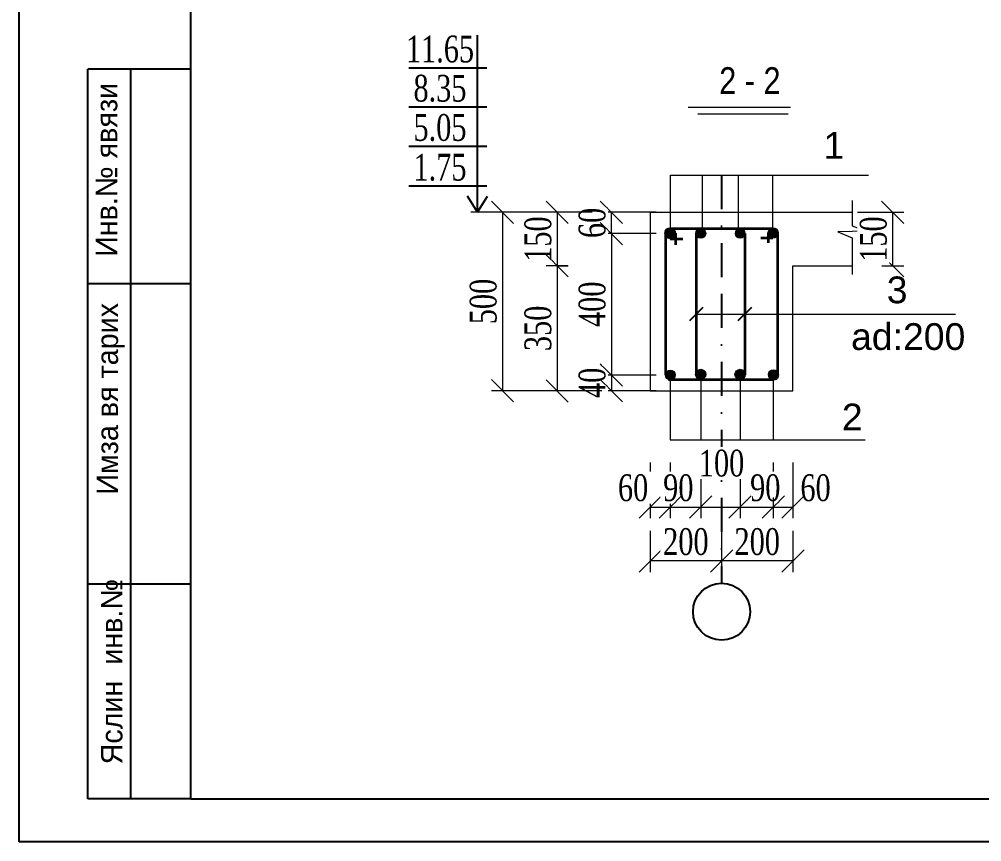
# Model space of a CAD drawing. Header units: millimetres. Extents: x -149347 to 251215, y -2929184 to -2541447.
# Drawn here: x 151763 to 162555, y -2692807 to -2683585 of the extents above; entities that cross this region are included whole.
import ezdxf

# ---------------------------------------------------------------- set-up
doc = ezdxf.new("R2010")
doc.units = ezdxf.units.MM
doc.linetypes.add('DASHDOTX2', pattern=[50.8, 25.4, -12.7, 0, -12.7])
doc.layers.add('APS_MADEIRA', color=35, linetype='Continuous', lineweight=15)
doc.styles.add('400', font='times.ttf', dxfattribs={"width": 0.75, "height": 300})
doc.styles.add('Arial', font='arial.ttf')
doc.styles.add('CP_ATTR', font='A3TI(LA).TTF')
doc.styles.add('style1', font='A3TI(LA).TTF', dxfattribs={"height": 400})
doc.styles.add('style6', font='ARIALN.TTF', dxfattribs={"height": 300})
doc.styles.add('Times New  Roman', font='times.ttf')
doc.dimstyles.new('DIM_100', dxfattribs={"dimscale": 100, "dimtxt": 250, "dimasz": 2.5, "dimexe": 1.25, "dimexo": 0.625, "dimtad": 1, "dimdec": 0, "dimtxsty": 'style1', "dimblk": 'OBLIQUE', "dimcen": 2.5, "dimdle": 1.25, "dimclrd": 251, "dimclre": 251, "dimaunit": 1, "dimadec": 3, "dimazin": 0, "dimtfac": 1, "dimtdec": 0, "dimtmove": 1, "dimatfit": 3, "dimfxl": 1.25, "dimlwd": 5, "dimlwe": 5, "dimarcsym": 0})
doc.dimstyles.new('tebriz', dxfattribs={"dimtxt": 280, "dimasz": 150, "dimexe": 150, "dimexo": 0.625, "dimgap": 65, "dimtad": 1, "dimdec": 0, "dimdsep": 32, "dimtxsty": 'Times New  Roman', "dimblk": 'OBLIQUE', "dimcen": 0, "dimdle": 150, "dimclrd": 7, "dimclre": 256, "dimclrt": 256, "dimadec": 0, "dimazin": 0, "dimtfac": 1, "dimtdec": 0, "dimtmove": 0, "dimatfit": 3, "dimldrblk": 'OBLIQUE', "dimfxl": 1, "dimtolj": 1, "dimlwd": 15, "dimlwe": 9, "dimarcsym": 0})

# ---------------------------------------------------------------- blocks, each defined once
blk = doc.blocks.new('_Oblique')
at = {"color": 0, "linetype": 'ByBlock', "lineweight": -2}
blk.add_line((-0.5, -0.5), (0.5, 0.5), dxfattribs=at)
blk = doc.blocks.new('*D31')
at = {"color": 251, "lineweight": 5, "ltscale": 50, "transparency": 16777216}
for p, q in [((158528, -2685988), (158278, -2685988)), ((158903, -2687574), (158278, -2687574))]:
    blk.add_line(p, q, dxfattribs=at)
at = {"color": 251, "linetype": 'ByBlock', "lineweight": 5, "ltscale": 50, "transparency": 16777216}
blk.add_line((158403, -2685987), (158403, -2687575), dxfattribs=at)
at = {"layer": 'Defpoints', "color": 0, "lineweight": 15, "ltscale": 50, "transparency": 16777216}
for p in [(158591, -2685988), (158403, -2687574), (159614, -2687574)]:
    blk.add_point(p, dxfattribs=at)
at = {"color": 251, "lineweight": 5, "ltscale": 50, "transparency": 16777216, "xscale": 250, "yscale": 250, "zscale": 250}
for p, rotation in [((158403, -2685988), 90), ((158403, -2687574), 270)]:
    blk.add_blockref('_Oblique', p, dxfattribs=dict(at, rotation=rotation))
at = {"color": 0, "lineweight": 15, "ltscale": 50, "transparency": 16777216, "insert": (158188, -2686781), "char_height": 300, "attachment_point": 5, "rotation": 90, "style": '400', "bg_fill": 3, "box_fill_scale": 1.1, "bg_fill_color": 9, "bg_fill_true_color": 13158600, "bg_fill_transparency": 0}
blk.add_mtext('400', dxfattribs=at)
blk = doc.blocks.new('*D32')
at = {"color": 251, "lineweight": 5, "ltscale": 50, "transparency": 16777216}
for p, q in [((158903, -2685750), (158278, -2685750)), ((158903, -2685988), (158278, -2685988))]:
    blk.add_line(p, q, dxfattribs=at)
at = {"color": 251, "linetype": 'ByBlock', "lineweight": 5, "ltscale": 50, "transparency": 16777216}
blk.add_line((158403, -2685989), (158403, -2685749), dxfattribs=at)
at = {"layer": 'Defpoints', "color": 0, "lineweight": 15, "ltscale": 50, "transparency": 16777216}
for p in [(159573, -2685750), (159624, -2685988)]:
    blk.add_point(p, dxfattribs=at)
at = {"color": 0, "lineweight": 15, "ltscale": 50, "transparency": 16777216, "insert": (158188, -2685869), "char_height": 300, "attachment_point": 5, "rotation": 90, "style": '400', "bg_fill": 3, "box_fill_scale": 1.1, "bg_fill_color": 9, "bg_fill_true_color": 13158600, "bg_fill_transparency": 0}
blk.add_mtext('60', dxfattribs=at)
at = {"layer": 'Defpoints', "color": 0, "lineweight": 15, "ltscale": 50, "transparency": 16777216}
blk.add_point((158403, -2685750), dxfattribs=at)
at = {"color": 251, "lineweight": 5, "ltscale": 50, "transparency": 16777216, "xscale": 250, "yscale": 250, "zscale": 250}
for p, rotation in [((158403, -2685750), 90), ((158403, -2685988), 270)]:
    blk.add_blockref('_Oblique', p, dxfattribs=dict(at, rotation=rotation))
blk = doc.blocks.new('*D33')
at = {"color": 251, "lineweight": 5, "ltscale": 50, "transparency": 16777216}
for p, q in [((158466, -2687574), (158278, -2687574)), ((158903, -2687750), (158278, -2687750))]:
    blk.add_line(p, q, dxfattribs=at)
at = {"color": 251, "linetype": 'ByBlock', "lineweight": 5, "ltscale": 50, "transparency": 16777216}
blk.add_line((158403, -2687572), (158403, -2687751), dxfattribs=at)
at = {"layer": 'Defpoints', "color": 0, "lineweight": 15, "ltscale": 50, "transparency": 16777216}
for p in [(158528, -2687574), (160214, -2687750)]:
    blk.add_point(p, dxfattribs=at)
at = {"color": 0, "lineweight": 15, "ltscale": 50, "transparency": 16777216, "insert": (158188, -2687662), "char_height": 300, "attachment_point": 5, "rotation": 90, "style": '400', "bg_fill": 3, "box_fill_scale": 1.1, "bg_fill_color": 9, "bg_fill_true_color": 13158600, "bg_fill_transparency": 0}
blk.add_mtext('40', dxfattribs=at)
at = {"layer": 'Defpoints', "color": 0, "lineweight": 15, "ltscale": 50, "transparency": 16777216}
blk.add_point((158403, -2687750), dxfattribs=at)
at = {"color": 251, "lineweight": 5, "ltscale": 50, "transparency": 16777216, "xscale": 250, "yscale": 250, "zscale": 250}
for p, rotation in [((158403, -2687574), 90), ((158403, -2687750), 270)]:
    blk.add_blockref('_Oblique', p, dxfattribs=dict(at, rotation=rotation))
blk = doc.blocks.new('*D34')
at = {"color": 251, "lineweight": 5, "ltscale": 50, "transparency": 16777216}
for p, q in [((158187, -2685750), (157670, -2685750)), ((157916, -2686350), (157670, -2686350))]:
    blk.add_line(p, q, dxfattribs=at)
at = {"color": 251, "linetype": 'ByBlock', "lineweight": 5, "ltscale": 50, "transparency": 16777216}
blk.add_line((157795, -2685749), (157795, -2686351), dxfattribs=at)
at = {"layer": 'Defpoints', "color": 0, "lineweight": 15, "ltscale": 50, "transparency": 16777216}
for p in [(158249, -2685750), (157978, -2686350)]:
    blk.add_point(p, dxfattribs=at)
at = {"color": 251, "lineweight": 5, "ltscale": 50, "transparency": 16777216, "xscale": 250, "yscale": 250, "zscale": 250}
for p, rotation in [((157795, -2685750), 90), ((157795, -2686350), 270)]:
    blk.add_blockref('_Oblique', p, dxfattribs=dict(at, rotation=rotation))
at = {"color": 0, "lineweight": 15, "ltscale": 50, "transparency": 16777216, "insert": (157580, -2686050), "char_height": 300, "attachment_point": 5, "rotation": 90, "style": '400', "bg_fill": 3, "box_fill_scale": 1.1, "bg_fill_color": 9, "bg_fill_true_color": 13158600, "bg_fill_transparency": 0}
blk.add_mtext('1{\\fTimes New Roman|b0|i0|c238|p18;5}0', dxfattribs=at)
at = {"layer": 'Defpoints', "color": 0, "lineweight": 15, "ltscale": 50, "transparency": 16777216}
blk.add_point((157795, -2686350), dxfattribs=at)
blk = doc.blocks.new('*D35')
at = {"color": 251, "linetype": 'ByBlock', "lineweight": 5, "ltscale": 50, "transparency": 16777216}
blk.add_line((157795, -2686349), (157795, -2687753), dxfattribs=at)
at = {"color": 251, "lineweight": 5, "ltscale": 50, "transparency": 16777216}
for p, q in [((157795, -2686350), (157920, -2686350)), ((158295, -2687752), (157670, -2687752))]:
    blk.add_line(p, q, dxfattribs=at)
at = {"layer": 'Defpoints', "color": 0, "lineweight": 15, "ltscale": 50, "transparency": 16777216}
for p in [(157795, -2686350), (157795, -2687752), (159399, -2687752)]:
    blk.add_point(p, dxfattribs=at)
at = {"color": 251, "lineweight": 5, "ltscale": 50, "transparency": 16777216, "xscale": 250, "yscale": 250, "zscale": 250}
for p, rotation in [((157795, -2686350), 90), ((157795, -2687752), 270)]:
    blk.add_blockref('_Oblique', p, dxfattribs=dict(at, rotation=rotation))
at = {"color": 0, "lineweight": 15, "ltscale": 50, "transparency": 16777216, "insert": (157580, -2687051), "char_height": 300, "attachment_point": 5, "rotation": 90, "style": '400', "bg_fill": 3, "box_fill_scale": 1.1, "bg_fill_color": 9, "bg_fill_true_color": 13158600, "bg_fill_transparency": 0}
blk.add_mtext('3{\\fTimes New Roman|b0|i0|c238|p18;5}0', dxfattribs=at)
blk = doc.blocks.new('*D36')
at = {"color": 251, "lineweight": 5, "ltscale": 50, "transparency": 16777216}
for p, q in [((157182, -2685750), (157057, -2685750)), ((157682, -2687750), (157057, -2687750))]:
    blk.add_line(p, q, dxfattribs=at)
at = {"color": 251, "linetype": 'ByBlock', "lineweight": 5, "ltscale": 50, "transparency": 16777216}
blk.add_line((157182, -2685749), (157182, -2687752), dxfattribs=at)
at = {"layer": 'Defpoints', "color": 0, "lineweight": 15, "ltscale": 50, "transparency": 16777216}
for p in [(157236, -2685750), (157182, -2687750), (157845, -2687750)]:
    blk.add_point(p, dxfattribs=at)
at = {"color": 251, "lineweight": 5, "ltscale": 50, "transparency": 16777216, "xscale": 250, "yscale": 250, "zscale": 250}
for p, rotation in [((157182, -2685750), 90), ((157182, -2687750), 270)]:
    blk.add_blockref('_Oblique', p, dxfattribs=dict(at, rotation=rotation))
at = {"color": 0, "lineweight": 15, "ltscale": 50, "transparency": 16777216, "insert": (156967, -2686750), "char_height": 300, "attachment_point": 5, "rotation": 90, "style": '400', "bg_fill": 3, "box_fill_scale": 1.1, "bg_fill_color": 9, "bg_fill_true_color": 13158600, "bg_fill_transparency": 0}
blk.add_mtext('500', dxfattribs=at)
blk = doc.blocks.new('*D37')
at = {"color": 251, "lineweight": 5, "ltscale": 50, "transparency": 16777216}
for p, q in [((158838, -2688555), (158838, -2689180)), ((159063, -2688555), (159063, -2689180))]:
    blk.add_line(p, q, dxfattribs=at)
at = {"color": 251, "linetype": 'ByBlock', "lineweight": 5, "ltscale": 50, "transparency": 16777216}
blk.add_line((158837, -2689055), (159064, -2689055), dxfattribs=at)
at = {"layer": 'Defpoints', "color": 0, "lineweight": 15, "ltscale": 50, "transparency": 16777216}
for p in [(159063, -2687799), (158838, -2687976), (159063, -2689055)]:
    blk.add_point(p, dxfattribs=at)
at = {"color": 251, "lineweight": 5, "ltscale": 50, "transparency": 16777216, "xscale": 250, "yscale": 250, "zscale": 250}
blk.add_blockref('_Oblique', (159063, -2689055), dxfattribs=at)
at = {"color": 0, "lineweight": 15, "ltscale": 50, "transparency": 16777216, "insert": (158646, -2688840), "char_height": 300, "attachment_point": 5, "style": '400', "bg_fill": 3, "box_fill_scale": 1.1, "bg_fill_color": 9, "bg_fill_true_color": 13158600, "bg_fill_transparency": 0}
blk.add_mtext('60', dxfattribs=at)
at = {"color": 251, "lineweight": 5, "ltscale": 50, "transparency": 16777216, "xscale": 250, "yscale": 250, "zscale": 250, "rotation": 180}
blk.add_blockref('_Oblique', (158838, -2689055), dxfattribs=at)
blk = doc.blocks.new('*D38')
at = {"color": 251, "lineweight": 5, "ltscale": 50, "transparency": 16777216}
for p, q in [((159404, -2688555), (159404, -2689180)), ((159063, -2688967), (159063, -2689180))]:
    blk.add_line(p, q, dxfattribs=at)
at = {"color": 251, "linetype": 'ByBlock', "lineweight": 5, "ltscale": 50, "transparency": 16777216}
blk.add_line((159062, -2689055), (159405, -2689055), dxfattribs=at)
at = {"layer": 'Defpoints', "color": 0, "lineweight": 15, "ltscale": 50, "transparency": 16777216}
blk.add_point((159404, -2687792), dxfattribs=at)
at = {"color": 0, "lineweight": 15, "ltscale": 50, "transparency": 16777216, "insert": (159153, -2688840), "char_height": 300, "attachment_point": 5, "style": '400', "bg_fill": 3, "box_fill_scale": 1.1, "bg_fill_color": 9, "bg_fill_true_color": 13158600, "bg_fill_transparency": 0}
blk.add_mtext('90', dxfattribs=at)
at = {"layer": 'Defpoints', "color": 0, "lineweight": 15, "ltscale": 50, "transparency": 16777216}
for p in [(159063, -2688905), (159404, -2689055)]:
    blk.add_point(p, dxfattribs=at)
at = {"color": 251, "lineweight": 5, "ltscale": 50, "transparency": 16777216, "xscale": 250, "yscale": 250, "zscale": 250, "rotation": 180}
blk.add_blockref('_Oblique', (159063, -2689055), dxfattribs=at)
at = {"color": 251, "lineweight": 5, "ltscale": 50, "transparency": 16777216, "xscale": 250, "yscale": 250, "zscale": 250}
blk.add_blockref('_Oblique', (159404, -2689055), dxfattribs=at)
blk = doc.blocks.new('*D39')
at = {"color": 251, "lineweight": 5, "ltscale": 50, "transparency": 16777216}
for p, q in [((159846, -2688555), (159846, -2689180)), ((159404, -2688821), (159404, -2689180))]:
    blk.add_line(p, q, dxfattribs=at)
at = {"color": 251, "linetype": 'ByBlock', "lineweight": 5, "ltscale": 50, "transparency": 16777216}
blk.add_line((159403, -2689055), (159847, -2689055), dxfattribs=at)
at = {"layer": 'Defpoints', "color": 0, "lineweight": 15, "ltscale": 50, "transparency": 16777216}
for p in [(159846, -2687676), (159846, -2689055)]:
    blk.add_point(p, dxfattribs=at)
at = {"color": 251, "lineweight": 5, "ltscale": 50, "transparency": 16777216, "xscale": 250, "yscale": 250, "zscale": 250, "rotation": 180}
blk.add_blockref('_Oblique', (159404, -2689055), dxfattribs=at)
at = {"color": 251, "lineweight": 5, "ltscale": 50, "transparency": 16777216, "xscale": 250, "yscale": 250, "zscale": 250}
blk.add_blockref('_Oblique', (159846, -2689055), dxfattribs=at)
at = {"color": 0, "lineweight": 15, "ltscale": 50, "transparency": 16777216, "insert": (159638, -2688564), "char_height": 300, "attachment_point": 5, "style": '400', "bg_fill": 3, "box_fill_scale": 1.1, "bg_fill_color": 9, "bg_fill_true_color": 13158600, "bg_fill_transparency": 0}
blk.add_mtext('100', dxfattribs=at)
at = {"layer": 'Defpoints', "color": 0, "lineweight": 15, "ltscale": 50, "transparency": 16777216}
blk.add_point((159404, -2688758), dxfattribs=at)
blk = doc.blocks.new('*D40')
at = {"color": 251, "lineweight": 5, "ltscale": 50, "transparency": 16777216}
for p, q in [((160218, -2688555), (160218, -2689180)), ((159846, -2688886), (159846, -2689180))]:
    blk.add_line(p, q, dxfattribs=at)
at = {"color": 251, "linetype": 'ByBlock', "lineweight": 5, "ltscale": 50, "transparency": 16777216}
blk.add_line((159844, -2689055), (160219, -2689055), dxfattribs=at)
at = {"layer": 'Defpoints', "color": 0, "lineweight": 15, "ltscale": 50, "transparency": 16777216}
for p in [(160218, -2687795), (159846, -2688823)]:
    blk.add_point(p, dxfattribs=at)
at = {"color": 0, "lineweight": 15, "ltscale": 50, "transparency": 16777216, "insert": (160128, -2688840), "char_height": 300, "attachment_point": 5, "style": '400', "bg_fill": 3, "box_fill_scale": 1.1, "bg_fill_color": 9, "bg_fill_true_color": 13158600, "bg_fill_transparency": 0}
blk.add_mtext('90', dxfattribs=at)
at = {"layer": 'Defpoints', "color": 0, "lineweight": 15, "ltscale": 50, "transparency": 16777216}
blk.add_point((160218, -2689055), dxfattribs=at)
at = {"color": 251, "lineweight": 5, "ltscale": 50, "transparency": 16777216, "xscale": 250, "yscale": 250, "zscale": 250, "rotation": 180}
blk.add_blockref('_Oblique', (159846, -2689055), dxfattribs=at)
at = {"color": 251, "lineweight": 5, "ltscale": 50, "transparency": 16777216, "xscale": 250, "yscale": 250, "zscale": 250}
blk.add_blockref('_Oblique', (160218, -2689055), dxfattribs=at)
blk = doc.blocks.new('*D41')
at = {"color": 251, "lineweight": 5, "ltscale": 50, "transparency": 16777216}
for p, q in [((160438, -2688555), (160438, -2689180)), ((160218, -2688946), (160218, -2689180))]:
    blk.add_line(p, q, dxfattribs=at)
at = {"color": 251, "linetype": 'ByBlock', "lineweight": 5, "ltscale": 50, "transparency": 16777216}
blk.add_line((160217, -2689055), (160440, -2689055), dxfattribs=at)
at = {"layer": 'Defpoints', "color": 0, "lineweight": 15, "ltscale": 50, "transparency": 16777216}
for p in [(160438, -2687976), (160218, -2688884)]:
    blk.add_point(p, dxfattribs=at)
at = {"color": 251, "lineweight": 5, "ltscale": 50, "transparency": 16777216, "xscale": 250, "yscale": 250, "zscale": 250, "rotation": 180}
blk.add_blockref('_Oblique', (160218, -2689055), dxfattribs=at)
at = {"color": 0, "lineweight": 15, "ltscale": 50, "transparency": 16777216, "insert": (160692, -2688840), "char_height": 300, "attachment_point": 5, "style": '400', "bg_fill": 3, "box_fill_scale": 1.1, "bg_fill_color": 9, "bg_fill_true_color": 13158600, "bg_fill_transparency": 0}
blk.add_mtext('60', dxfattribs=at)
at = {"layer": 'Defpoints', "color": 0, "lineweight": 15, "ltscale": 50, "transparency": 16777216}
blk.add_point((160438, -2689055), dxfattribs=at)
at = {"color": 251, "lineweight": 5, "ltscale": 50, "transparency": 16777216, "xscale": 250, "yscale": 250, "zscale": 250}
blk.add_blockref('_Oblique', (160438, -2689055), dxfattribs=at)
blk = doc.blocks.new('*D42')
at = {"color": 251, "lineweight": 5, "ltscale": 50, "transparency": 16777216}
for p, q in [((159638, -2689323), (159638, -2689784)), ((160438, -2689323), (160438, -2689784))]:
    blk.add_line(p, q, dxfattribs=at)
at = {"color": 251, "linetype": 'ByBlock', "lineweight": 5, "ltscale": 50, "transparency": 16777216}
blk.add_line((160440, -2689659), (159637, -2689659), dxfattribs=at)
at = {"layer": 'Defpoints', "color": 0, "lineweight": 15, "ltscale": 50, "transparency": 16777216}
for p in [(159638, -2689261), (160438, -2689261), (159638, -2689659)]:
    blk.add_point(p, dxfattribs=at)
at = {"color": 251, "lineweight": 5, "ltscale": 50, "transparency": 16777216, "xscale": 250, "yscale": 250, "zscale": 250, "rotation": 180}
blk.add_blockref('_Oblique', (159638, -2689659), dxfattribs=at)
at = {"color": 251, "lineweight": 5, "ltscale": 50, "transparency": 16777216, "xscale": 250, "yscale": 250, "zscale": 250}
blk.add_blockref('_Oblique', (160438, -2689659), dxfattribs=at)
at = {"color": 0, "lineweight": 15, "ltscale": 50, "transparency": 16777216, "insert": (160038, -2689444), "char_height": 300, "attachment_point": 5, "style": '400', "bg_fill": 3, "box_fill_scale": 1.1, "bg_fill_color": 9, "bg_fill_true_color": 13158600, "bg_fill_transparency": 0}
blk.add_mtext('200', dxfattribs=at)
blk = doc.blocks.new('*D43')
at = {"color": 251, "lineweight": 5, "ltscale": 50, "transparency": 16777216}
for p, q in [((158838, -2689323), (158838, -2689784)), ((159638, -2689323), (159638, -2689784))]:
    blk.add_line(p, q, dxfattribs=at)
at = {"color": 251, "linetype": 'ByBlock', "lineweight": 5, "ltscale": 50, "transparency": 16777216}
blk.add_line((159640, -2689659), (158837, -2689659), dxfattribs=at)
at = {"layer": 'Defpoints', "color": 0, "lineweight": 15, "ltscale": 50, "transparency": 16777216}
for p in [(158838, -2689261), (159638, -2689261), (158838, -2689659)]:
    blk.add_point(p, dxfattribs=at)
at = {"color": 251, "lineweight": 5, "ltscale": 50, "transparency": 16777216, "xscale": 250, "yscale": 250, "zscale": 250, "rotation": 180}
blk.add_blockref('_Oblique', (158838, -2689659), dxfattribs=at)
at = {"color": 251, "lineweight": 5, "ltscale": 50, "transparency": 16777216, "xscale": 250, "yscale": 250, "zscale": 250}
blk.add_blockref('_Oblique', (159638, -2689659), dxfattribs=at)
at = {"color": 0, "lineweight": 15, "ltscale": 50, "transparency": 16777216, "insert": (159238, -2689444), "char_height": 300, "attachment_point": 5, "style": '400', "bg_fill": 3, "box_fill_scale": 1.1, "bg_fill_color": 9, "bg_fill_true_color": 13158600, "bg_fill_transparency": 0}
blk.add_mtext('200', dxfattribs=at)
blk = doc.blocks.new('*D70')
at = {"color": 251, "lineweight": 5, "ltscale": 50, "transparency": 16777216}
for p, q in [((161164, -2685750), (161681, -2685750)), ((161435, -2686350), (161681, -2686350))]:
    blk.add_line(p, q, dxfattribs=at)
at = {"color": 251, "linetype": 'ByBlock', "lineweight": 5, "ltscale": 50, "transparency": 16777216}
blk.add_line((161556, -2685749), (161556, -2686351), dxfattribs=at)
at = {"layer": 'Defpoints', "color": 0, "lineweight": 15, "ltscale": 50, "transparency": 16777216}
blk.add_point((161102, -2685750), dxfattribs=at)
at = {"color": 251, "lineweight": 5, "ltscale": 50, "transparency": 16777216, "xscale": 250, "yscale": 250, "zscale": 250}
for p, rotation in [((161556, -2685750), 90), ((161556, -2686350), 270)]:
    blk.add_blockref('_Oblique', p, dxfattribs=dict(at, rotation=rotation))
at = {"color": 0, "lineweight": 15, "ltscale": 50, "transparency": 16777216, "insert": (161341, -2686050), "char_height": 300, "attachment_point": 5, "rotation": 90, "style": '400', "bg_fill": 3, "box_fill_scale": 1.1, "bg_fill_color": 9, "bg_fill_true_color": 13158600, "bg_fill_transparency": 0}
blk.add_mtext('1{\\fTimes New Roman|b0|i0|c238|p18;5}0', dxfattribs=at)
at = {"layer": 'Defpoints', "color": 0, "lineweight": 15, "ltscale": 50, "transparency": 16777216}
for p in [(161373, -2686350), (161556, -2686350)]:
    blk.add_point(p, dxfattribs=at)
blk = doc.blocks.new('mekteb')
at = {"color": 0, "lineweight": 25}
for p, q in [((99643, -1849866), (99643, -1821466)), ((139843, -1849866), (99643, -1849866))]:
    blk.add_line(p, q, dxfattribs=at)
at = {"color": 0, "lineweight": 25, "ltscale": 15}
for q in [(101643, -1821966), (139343, -1849366)]:
    blk.add_line((101643, -1849366), q, dxfattribs=at)
at = {"lineweight": 25, "ltscale": 0.25}
for p, q in [((100443, -1849366), (100443, -1840866)), ((100943, -1849367), (100943, -1840866))]:
    blk.add_line(p, q, dxfattribs=at)
at = {"lineweight": 25}
for p, q in [((101643, -1840866), (100443, -1840866)), ((101645, -1843366), (100445, -1843366)), ((101645, -1846866), (100445, -1846866)), ((101643, -1849366), (100443, -1849366))]:
    blk.add_line(p, q, dxfattribs=at)
at = {"lineweight": 25, "char_height": 250.01, "width": 5960.07, "attachment_point": 1, "rotation": 90, "style": 'CP_ATTR'}
for s, insert in [('\\pt3143;Инв.№ явязи', (100535, -1843053)), ('\\pt3143;Имза вя тарих', (100544, -1845823)), ('\\pt3143;Яслин  инв.№', (100595, -1848965))]:
    blk.add_mtext(s, dxfattribs=dict(at, insert=insert))

msp = doc.modelspace()

# ---------------------------------------------------------------- hatches: boundary and pattern name
at = {"lineweight": 15, "ltscale": 15}
h = msp.add_hatch(color=7, dxfattribs=at)
h.dxf.hatch_style = 1
edge = h.paths.add_edge_path()
edge.add_arc((159062.90965, -2685988.01687), 57.78531, 0, 360)
h = msp.add_hatch(color=7, dxfattribs=at)
h.dxf.hatch_style = 1
edge = h.paths.add_edge_path()
edge.add_arc((159405.07797, -2685986.15148), 54.7577, 0, 360)
h = msp.add_hatch(color=7, dxfattribs=at)
h.dxf.hatch_style = 1
edge = h.paths.add_edge_path()
edge.add_arc((159846.72422, -2685986.15148), 53.67568, 0, 360)
h = msp.add_hatch(color=7, dxfattribs=at)
h.dxf.hatch_style = 1
edge = h.paths.add_edge_path()
edge.add_arc((160213.96744, -2685984.70266), 54.4711, 0, 360)
h = msp.add_hatch(color=7, dxfattribs=at)
h.dxf.hatch_style = 1
edge = h.paths.add_edge_path()
edge.add_arc((159062.90965, -2687573.59988), 54.4711, 0, 360)
h = msp.add_hatch(color=7, dxfattribs=at)
h.dxf.hatch_style = 1
edge = h.paths.add_edge_path()
edge.add_arc((159404.09793, -2687566.85899), 57.1346, 0, 360)
h = msp.add_hatch(color=7, dxfattribs=at)
h.dxf.hatch_style = 1
edge = h.paths.add_edge_path()
edge.add_arc((159845.74418, -2687566.85899), 57.1346, 0, 360)
h = msp.add_hatch(color=7, dxfattribs=at)
h.dxf.hatch_style = 1
edge = h.paths.add_edge_path()
edge.add_arc((160218.10832, -2687569.52249), 54.4711, 0, 360)

# ---------------------------------------------------------------- linework, layer by layer
at = {"color": 7}
for p, q in [((157005.37649, -2684131.97781), (156132.23947, -2684131.97781)), ((157005.37649, -2684572.07605), (156132.23947, -2684572.07605)), ((157005.37649, -2685012.17429), (156132.23947, -2685012.17429)), ((157005.37649, -2685457.41781), (156132.23947, -2685457.41781))]:
    msp.add_line(p, q, dxfattribs=at)
at = {"lineweight": 9}
for p, q in [((159262.83461, -2684571.59995), (160409.17541, -2684571.59995)), ((159373.30621, -2684646.63733), (160384.29633, -2684646.63733))]:
    msp.add_line(p, q, dxfattribs=at)
at = {"color": 252, "linetype": 'DASHDOTX2', "ltscale": 15, "true_color": 0xa97986}
for p, q in [((159638.43855, -2685333.69032), (159638.43855, -2686663.42391)), ((159638.43855, -2686663.42391), (159638.43855, -2689907.5605))]:
    msp.add_line(p, q, dxfattribs=at)
at = {"color": 7, "lineweight": 15, "ltscale": 15}
for p, q in [((158838.43855, -2685750.19126), (158838.43855, -2686663.42391)), ((160438.43855, -2685750.19126), (158838.43855, -2685750.19126)), ((160438.43855, -2686663.42391), (160438.43855, -2686350.19126)), ((158838.43855, -2686663.42391), (158838.43855, -2687750.19126)), ((160438.43855, -2687750.19126), (160438.43855, -2686663.42391)), ((158838.43855, -2687750.19126), (160438.43855, -2687750.19126))]:
    msp.add_line(p, q, dxfattribs=at)
at = {"color": 7, "lineweight": 35, "ltscale": 15}
for p, q in [((159008.43855, -2685968.72852), (159008.43855, -2686663.42391)), ((159120.42278, -2685982.41501), (159120.42278, -2686116.29731)), ((159354.68426, -2685986.15148), (159354.68426, -2686663.42391)), ((159897.11793, -2685986.15148), (159897.11793, -2686663.42391)), ((160160.17918, -2685976.10472), (160160.17918, -2686091.13533)), ((160268.43855, -2686663.42391), (160268.43855, -2685988.01687)), ((159062.90953, -2686045.80217), (159204.63044, -2686045.80217)), ((160213.96744, -2686039.17377), (160080.10674, -2686039.17377)), ((159008.43855, -2686663.42391), (159008.43855, -2687573.59988)), ((159354.68426, -2686663.42391), (159354.68426, -2687571.73449)), ((159897.11793, -2686663.42391), (159897.11793, -2687571.73449)), ((160268.43855, -2687573.59988), (160268.43855, -2686663.42391)), ((159042.23177, -2687623.9936), (160218.10832, -2687623.9936))]:
    msp.add_line(p, q, dxfattribs=at)
at = {"color": 7, "lineweight": 15, "ltscale": 15}
msp.add_lwpolyline([(161101.60942, -2685618.34543), (161101.60942, -2685903.03715), (161263.33225, -2685961.02591), (160941.01521, -2685968.52944), (161101.60942, -2686036.10295), (161101.60942, -2686448.4515)], dxfattribs=at)
for centre, radius in [((159062.90965, -2685988.01687), 57.78531), ((159405.07797, -2685986.15148), 54.7577), ((159846.72422, -2685986.15148), 53.67568), ((160213.96744, -2685984.70266), 54.4711), ((159062.90965, -2687573.59988), 54.4711), ((159404.09793, -2687566.85899), 57.1346), ((159845.74418, -2687566.85899), 57.1346), ((160218.10832, -2687569.52249), 54.4711)]:
    msp.add_circle(centre, radius, dxfattribs=at)
msp.add_circle((159638.43855, -2690227.5605), 320)
at = {"layer": 'APS_MADEIRA', "color": 7, "lineweight": 9, "ltscale": 25}
for p, q in [((159067.35697, -2685968.57351), (159067.35697, -2685333.69032)), ((159067.35697, -2685333.69032), (161286.54151, -2685333.69032)), ((159425.22571, -2685969.56454), (159425.22571, -2685333.69032)), ((159826.86906, -2685970.64655), (159826.86906, -2685333.69032)), ((160213.96744, -2685971.71631), (160213.96744, -2685333.69032)), ((159062.90965, -2687628.07099), (159062.90965, -2688300.56693)), ((159404.09793, -2687623.9936), (159404.09793, -2688296.48954)), ((159845.74435, -2687623.9936), (159845.74435, -2688296.48954)), ((160218.10832, -2687623.9936), (160218.10832, -2688296.48954)), ((159062.90965, -2688300.56693), (161246.53627, -2688300.56693))]:
    msp.add_line(p, q, dxfattribs=at)
at = {"layer": 'APS_MADEIRA', "color": 7, "lineweight": 15, "ltscale": 25}
for p, q in [((158537.24073, -2685748.94126), (156826.88483, -2685748.94126)), ((160213.96744, -2685930.23156), (160213.96744, -2685930.23155))]:
    msp.add_line(p, q, dxfattribs=at)
at = {"layer": 'APS_MADEIRA', "color": 7, "lineweight": 30, "ltscale": 25}
for centre, radius, start, end in [((159062.90965, -2685988.01687), 57.78531, 90, 180), ((160213.96744, -2685984.70266), 54.4711, 0, 90), ((160218.10832, -2687569.52249), 54.4711, 270, 0)]:
    msp.add_arc(centre, radius, start, end, dxfattribs=at)

# ---------------------------------------------------------------- texts
at = {"color": 7, "char_height": 300, "attachment_point": 5, "style": '400'}
for s, insert in [('{\\fTimes New Roman|b0|i0|c238|p18;11.65}', (156480.96236, -2683921.6523)), ('{\\fTimes New Roman|b0|i0|c238|p18;8.35}', (156480.96236, -2684361.75054)), ('{\\fTimes New Roman|b0|i0|c238|p18;5.05}', (156480.96236, -2684801.84878)), ('{\\fTimes New Roman|b0|i0|c238|p18;1.75}', (156480.96236, -2685247.09229))]:
    msp.add_mtext(s, dxfattribs=dict(at, insert=insert))
at = {"insert": (158178.35074, -2684122.95498), "char_height": 300, "width": 7294.1167988, "attachment_point": 1, "style": 'style6'}
msp.add_mtext('              {\\fArial Narrow|b0|i0|c238|p34; 2 }-{\\fArial Narrow|b0|i0|c238|p34; 2 }', dxfattribs=at)
at = {"layer": 'APS_MADEIRA', "color": 7, "lineweight": 9, "ltscale": 25, "style": 'Arial'}
msp.add_text('ad:200', height=300, dxfattribs=at).set_placement((161089.79801, -2687293.15312))
at = {"layer": 'APS_MADEIRA', "color": 7, "lineweight": 9, "ltscale": 25, "char_height": 300, "attachment_point": 1, "style": 'Arial'}
for s, insert in [('  \\P1', (160780.78151, -2684349.72183)), ('3', (161490.10111, -2686469.50476)), (' \\P 2', (160870.91073, -2687394.89384))]:
    msp.add_mtext_dynamic_manual_height_columns(s, width=488.0335854, gutter_width=12.5, heights=[0], dxfattribs=dict(at, insert=insert))

# ---------------------------------------------------------------- leaders
at = {"color": 2, "lineweight": 15, "ltscale": 15}
msp.add_leader([(159897.11793, -2686891.57917), (162259.41564, -2686891.57917)], dimstyle='tebriz', dxfattribs=at)

# ---------------------------------------------------------------- next in the draw order: dimensions: what is measured, and where the dimension line sits
at = {"color": 7, "lineweight": 15, "ltscale": 50}
for base, p1, p2, angle, text, picture, middle in [((158403.27723, -2687573.66181), (158590.77723, -2685988.01687), (159613.67389, -2687573.66181), 90, '400', '*D31', (158188.1817, -2686780.83934)), ((159638.43855, -2689658.66425), (160438.43855, -2689260.73318), (159638.43855, -2689260.73318), 180, '200', '*D42', (160038.43855, -2689443.56872))]:
    dim = msp.add_linear_dim(base=base, p1=p1, p2=p2, angle=angle, text=text, dimstyle='DIM_100', override={"dimscale": 1, "dimtxt": 300, "dimasz": 250, "dimexe": 125, "dimexo": 62.5, "dimgap": 62.5, "dimtxsty": '400', "dimcen": 250, "dimfxl": 500, "dimfxlon": 1, "dimtfill": 1, "dimtfillclr": 256, "dimarcsym": 1}, dxfattribs=at)
    dim.commit()
    dim.dimension.update_dxf_attribs({"geometry": picture, "text_midpoint": middle})

# ---------------------------------------------------------------- next in the draw order: dimensions: what is measured, and where the dimension line sits
for base, p1, p2, text, picture, middle in [((158403.27723, -2685750.19126), (159623.67389, -2685988.01687), (159573.47469, -2685750.19126), '60', '*D32', (158403.27723, -2685869.10406)), ((158403.27723, -2687750.19126), (158528.27723, -2687573.66181), (160213.83486, -2687750.19126), '40', '*D33', (158403.27723, -2687661.9575))]:
    dim = msp.add_linear_dim(base=base, p1=p1, p2=p2, angle=90, text=text, dimstyle='DIM_100', override={"dimscale": 1, "dimtxt": 300, "dimasz": 250, "dimexe": 125, "dimexo": 62.5, "dimgap": 62.5, "dimtxsty": '400', "dimcen": 250, "dimfxl": 500, "dimfxlon": 1, "dimtfill": 1, "dimtfillclr": 256, "dimarcsym": 1}, dxfattribs=at)
    dim.commit()
    dim.dimension.update_dxf_attribs({"geometry": picture, "text_midpoint": middle, "dimtype": 160})
dim = msp.add_linear_dim(base=(158838.43855, -2689658.66425), p1=(159638.43855, -2689260.73318), p2=(158838.43855, -2689260.73318), angle=180, text='200', dimstyle='DIM_100', override={"dimscale": 1, "dimtxt": 300, "dimasz": 250, "dimexe": 125, "dimexo": 62.5, "dimgap": 62.5, "dimtxsty": '400', "dimcen": 250, "dimfxl": 500, "dimfxlon": 1, "dimtfill": 1, "dimtfillclr": 256, "dimarcsym": 1}, dxfattribs=at)
dim.commit()
dim.dimension.update_dxf_attribs({"geometry": '*D43', "text_midpoint": (159238.43855, -2689443.56872)})

# ---------------------------------------------------------------- next in the draw order: linework, layer by layer
at = {"color": 7, "lineweight": 15, "ltscale": 15}
msp.add_line((161101.60942, -2685750.19126), (158838.43855, -2685750.19126), dxfattribs=at)
at = {"color": 7, "lineweight": 35, "ltscale": 15}
msp.add_line((159062.90965, -2685930.23156), (160213.96744, -2685930.23156), dxfattribs=at)

# ---------------------------------------------------------------- next in the draw order: dimensions: what is measured, and where the dimension line sits
at = {"color": 7, "lineweight": 15, "ltscale": 50}
dim = msp.add_linear_dim(base=(157795.39104, -2686350.19126), p1=(158249.39042, -2685750.19126), p2=(157978.09759, -2686350.19126), angle=90, text='1{\\fTimes New Roman|b0|i0|c238|p18;5}0', dimstyle='DIM_100', override={"dimscale": 1, "dimtxt": 300, "dimasz": 250, "dimexe": 125, "dimexo": 62.5, "dimgap": 62.5, "dimtxsty": '400', "dimcen": 250, "dimfxl": 500, "dimfxlon": 1, "dimtfill": 1, "dimtfillclr": 256, "dimarcsym": 1}, dxfattribs=at)
dim.commit()
dim.dimension.update_dxf_attribs({"geometry": '*D34', "text_midpoint": (157580.29551, -2686050.19126)})

# ---------------------------------------------------------------- next in the draw order: dimensions: what is measured, and where the dimension line sits
for base, p1, p2, text, picture, middle in [((161555.6088, -2686350.19126), (161101.60942, -2685750.19126), (161372.90225, -2686350.19126), '1{\\fTimes New Roman|b0|i0|c238|p18;5}0', '*D70', (161340.51327, -2686050.19126)), ((157795.39104, -2687751.50319), (157795.39104, -2686350.19126), (159399.20279, -2687751.50319), '3{\\fTimes New Roman|b0|i0|c238|p18;5}0', '*D35', (157580.29551, -2687050.84723))]:
    dim = msp.add_linear_dim(base=base, p1=p1, p2=p2, angle=90, text=text, dimstyle='DIM_100', override={"dimscale": 1, "dimtxt": 300, "dimasz": 250, "dimexe": 125, "dimexo": 62.5, "dimgap": 62.5, "dimtxsty": '400', "dimcen": 250, "dimfxl": 500, "dimfxlon": 1, "dimtfill": 1, "dimtfillclr": 256, "dimarcsym": 1}, dxfattribs=at)
    dim.commit()
    dim.dimension.update_dxf_attribs({"geometry": picture, "text_midpoint": middle})

# ---------------------------------------------------------------- next in the draw order: linework, layer by layer
at = {"color": 7, "lineweight": 15, "ltscale": 15}
msp.add_line((160438.43855, -2686350.19126), (161101.60942, -2686350.19126), dxfattribs=at)

# ---------------------------------------------------------------- next in the draw order: dimensions: what is measured, and where the dimension line sits
at = {"color": 7, "lineweight": 15, "ltscale": 50}
dim = msp.add_linear_dim(base=(157182.12299, -2687750.25319), p1=(157235.93182, -2685750.25319), p2=(157845.1478, -2687750.25319), angle=90, text='500', dimstyle='DIM_100', override={"dimscale": 1, "dimtxt": 300, "dimasz": 250, "dimexe": 125, "dimexo": 62.5, "dimgap": 62.5, "dimtxsty": '400', "dimcen": 250, "dimfxl": 500, "dimfxlon": 1, "dimtfill": 1, "dimtfillclr": 256, "dimarcsym": 1}, dxfattribs=at)
dim.commit()
dim.dimension.update_dxf_attribs({"geometry": '*D36', "text_midpoint": (156967.02746, -2686750.25319)})
dim = msp.add_linear_dim(base=(159062.90965, -2689055.16756), p1=(158838.43855, -2687975.78532), p2=(159062.90965, -2687799.19394), text='60', dimstyle='DIM_100', override={"dimscale": 1, "dimtxt": 300, "dimasz": 250, "dimexe": 125, "dimexo": 62.5, "dimgap": 62.5, "dimtxsty": '400', "dimcen": 250, "dimfxl": 500, "dimfxlon": 1, "dimtfill": 1, "dimtfillclr": 256, "dimarcsym": 1}, dxfattribs=at)
dim.commit()
dim.dimension.update_dxf_attribs({"geometry": '*D37', "text_midpoint": (158645.77374, -2689055.16756), "dimtype": 160})

# ---------------------------------------------------------------- next in the draw order: leaders
at = {"color": 2, "lineweight": 15, "ltscale": 15}
msp.add_leader([(159354.68426, -2686891.57917), (162181.82519, -2686891.57917)], dimstyle='tebriz', dxfattribs=at)

# ---------------------------------------------------------------- next in the draw order: linework, layer by layer
at = {"color": 0}
msp.add_line((156902.14891, -2685748.94126), (156902.14891, -2683763.32875), dxfattribs=at)
at = {"color": 7, "ltscale": 15}
for points in [[(156902.14891, -2685748.94126), (156789.8921, -2685567.23999)], [(156902.14891, -2685748.94126), (157014.40572, -2685567.23999)]]:
    msp.add_lwpolyline(points, dxfattribs=at)

# ---------------------------------------------------------------- next in the draw order: dimensions: what is measured, and where the dimension line sits
at = {"color": 7, "lineweight": 15, "ltscale": 50}
dim = msp.add_linear_dim(base=(159404.09793, -2689055.16756), p1=(159062.90965, -2688904.99527), p2=(159404.09793, -2687792.45305), text='90', dimstyle='DIM_100', override={"dimscale": 1, "dimtxt": 300, "dimasz": 250, "dimexe": 125, "dimexo": 62.5, "dimgap": 62.5, "dimtxsty": '400', "dimcen": 250, "dimfxl": 500, "dimfxlon": 1, "dimtfill": 1, "dimtfillclr": 256, "dimarcsym": 1}, dxfattribs=at)
dim.commit()
dim.dimension.update_dxf_attribs({"geometry": '*D38', "text_midpoint": (159153.12936, -2689055.16756), "dimtype": 160})

# ---------------------------------------------------------------- next in the draw order: dimensions: what is measured, and where the dimension line sits
dim = msp.add_linear_dim(base=(159845.74418, -2689055.16756), p1=(159404.09793, -2688758.25006), p2=(159845.74418, -2687676.30638), text='100', dimstyle='DIM_100', override={"dimscale": 1, "dimtxt": 300, "dimasz": 250, "dimexe": 125, "dimexo": 62.5, "dimgap": 62.5, "dimtxsty": '400', "dimcen": 250, "dimfxl": 500, "dimfxlon": 1, "dimtfill": 1, "dimtfillclr": 256, "dimarcsym": 1}, dxfattribs=at)
dim.commit()
dim.dimension.update_dxf_attribs({"geometry": '*D39', "text_midpoint": (159638.43855, -2688778.91585), "dimtype": 160})

# ---------------------------------------------------------------- next in the draw order: dimensions: what is measured, and where the dimension line sits
dim = msp.add_linear_dim(base=(160218.10832, -2689055.16756), p1=(159845.74418, -2688823.05494), p2=(160218.10832, -2687795.11654), text='90', dimstyle='DIM_100', override={"dimscale": 1, "dimtxt": 300, "dimasz": 250, "dimexe": 125, "dimexo": 62.5, "dimgap": 62.5, "dimtxsty": '400', "dimcen": 250, "dimfxl": 500, "dimfxlon": 1, "dimtfill": 1, "dimtfillclr": 256, "dimarcsym": 1}, dxfattribs=at)
dim.commit()
dim.dimension.update_dxf_attribs({"geometry": '*D40', "text_midpoint": (160127.63122, -2689055.16756), "dimtype": 160})

# ---------------------------------------------------------------- next in the draw order: dimensions: what is measured, and where the dimension line sits
dim = msp.add_linear_dim(base=(160438.43855, -2689055.16756), p1=(160218.10832, -2688883.96159), p2=(160438.43855, -2687975.78532), text='60', dimstyle='DIM_100', override={"dimscale": 1, "dimtxt": 300, "dimasz": 250, "dimexe": 125, "dimexo": 62.5, "dimgap": 62.5, "dimtxsty": '400', "dimcen": 250, "dimfxl": 500, "dimfxlon": 1, "dimtfill": 1, "dimtfillclr": 256, "dimarcsym": 1}, dxfattribs=at)
dim.commit()
dim.dimension.update_dxf_attribs({"geometry": '*D41', "text_midpoint": (160692.13199, -2689055.16756), "dimtype": 160})

# ---------------------------------------------------------------- next in the draw order: block references
at = {"color": 7, "lineweight": 15, "xscale": 0.9625013197857314, "yscale": 0.9625013197857314, "zscale": 0.9625013197857314}
msp.add_blockref('mekteb', (55856.83516, -912308.31431), dxfattribs=at)

doc.saveas('drawing.dxf')
